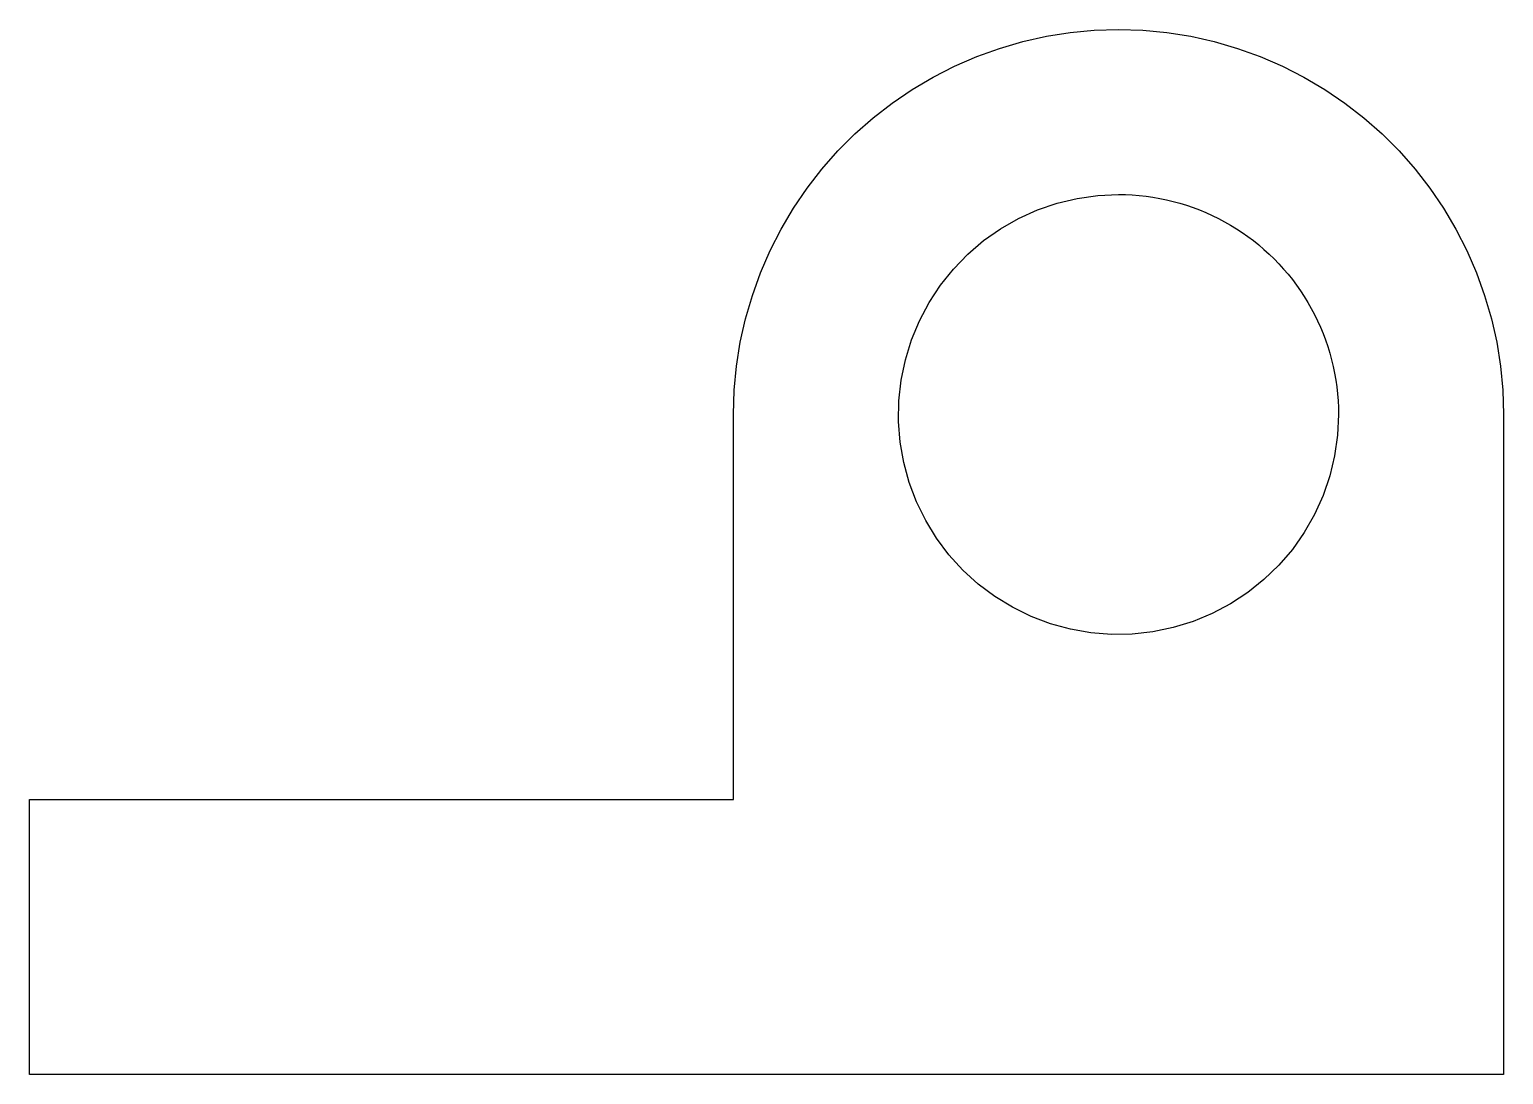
# Model space of a CAD drawing. Header units: metres. Extents: x -25.9 to 0.9, y 0 to 19.
import ezdxf

# ---------------------------------------------------------------- set-up
doc = ezdxf.new("R2010")
doc.units = ezdxf.units.M

msp = doc.modelspace()

# ---------------------------------------------------------------- linework, layer by layer
for points in [[(-13.1, 12), (-13.086, 12.44), (-13.045, 12.877), (-12.976, 13.312), (-12.88, 13.741), (-12.757, 14.163), (-12.608, 14.577), (-12.434, 14.98), (-12.234, 15.372), (-12.01, 15.751), (-11.763, 16.114), (-11.494, 16.462), (-11.203, 16.792), (-10.892, 17.103), (-10.562, 17.394), (-10.214, 17.663), (-9.851, 17.91), (-9.472, 18.134), (-9.08, 18.334), (-8.677, 18.508), (-8.263, 18.657), (-7.841, 18.78), (-7.412, 18.876), (-6.977, 18.945), (-6.54, 18.986), (-6.1, 19), (-5.66, 18.986), (-5.223, 18.945), (-4.788, 18.876), (-4.359, 18.78), (-3.937, 18.657), (-3.523, 18.508), (-3.12, 18.334), (-2.728, 18.134), (-2.349, 17.91), (-1.986, 17.663), (-1.638, 17.394), (-1.308, 17.103), (-0.997, 16.792), (-0.706, 16.462), (-0.437, 16.114), (-0.19, 15.751), (0.034, 15.372), (0.234, 14.98), (0.408, 14.577), (0.557, 14.163), (0.68, 13.741), (0.776, 13.312), (0.845, 12.877), (0.886, 12.44), (0.9, 12)], [(-2.1, 12), (-2.118, 11.624), (-2.171, 11.25), (-2.259, 10.884), (-2.381, 10.528), (-2.536, 10.184), (-2.723, 9.857), (-2.939, 9.548), (-3.184, 9.262), (-3.455, 9), (-3.749, 8.764), (-4.064, 8.557), (-4.397, 8.381), (-4.745, 8.236), (-5.105, 8.126), (-5.474, 8.049), (-5.849, 8.008), (-6.226, 8.002), (-6.601, 8.032), (-6.973, 8.096), (-7.336, 8.196), (-7.689, 8.329), (-8.027, 8.495), (-8.348, 8.692), (-8.65, 8.918), (-8.928, 9.172), (-9.182, 9.45), (-9.408, 9.752), (-9.605, 10.073), (-9.771, 10.411), (-9.904, 10.764), (-10.004, 11.127), (-10.068, 11.499), (-10.098, 11.874), (-10.092, 12.251), (-10.051, 12.626), (-9.974, 12.995), (-9.864, 13.355), (-9.719, 13.703), (-9.543, 14.036), (-9.336, 14.351), (-9.1, 14.645), (-8.838, 14.916), (-8.552, 15.161), (-8.243, 15.377), (-7.916, 15.564), (-7.572, 15.719), (-7.216, 15.841), (-6.85, 15.929), (-6.476, 15.982), (-6.1, 16)], [(-6.1, 16), (-5.974, 15.998), (-5.849, 15.992), (-5.724, 15.982), (-5.599, 15.968), (-5.474, 15.951), (-5.35, 15.929), (-5.227, 15.904), (-5.105, 15.874), (-4.984, 15.841), (-4.864, 15.804), (-4.745, 15.764), (-4.628, 15.719), (-4.511, 15.671), (-4.397, 15.619), (-4.284, 15.564), (-4.173, 15.505), (-4.064, 15.443), (-3.957, 15.377), (-3.852, 15.308), (-3.749, 15.236), (-3.648, 15.161), (-3.55, 15.082), (-3.455, 15), (-3.362, 14.916), (-3.272, 14.828), (-3.184, 14.738), (-3.1, 14.645), (-3.018, 14.55), (-2.939, 14.452), (-2.864, 14.351), (-2.792, 14.248), (-2.723, 14.143), (-2.657, 14.036), (-2.595, 13.927), (-2.536, 13.816), (-2.481, 13.703), (-2.429, 13.589), (-2.381, 13.472), (-2.336, 13.355), (-2.296, 13.236), (-2.259, 13.116), (-2.226, 12.995), (-2.196, 12.873), (-2.171, 12.75), (-2.149, 12.626), (-2.132, 12.501), (-2.118, 12.376), (-2.108, 12.251), (-2.102, 12.126), (-2.1, 12)], [(-13.1, 5), (-13.1, 5.14), (-13.1, 5.28), (-13.1, 5.42), (-13.1, 5.56), (-13.1, 5.7), (-13.1, 5.84), (-13.1, 5.98), (-13.1, 6.12), (-13.1, 6.26), (-13.1, 6.4), (-13.1, 6.54), (-13.1, 6.68), (-13.1, 6.82), (-13.1, 6.96), (-13.1, 7.1), (-13.1, 7.24), (-13.1, 7.38), (-13.1, 7.52), (-13.1, 7.66), (-13.1, 7.8), (-13.1, 7.94), (-13.1, 8.08), (-13.1, 8.22), (-13.1, 8.36), (-13.1, 8.5), (-13.1, 8.64), (-13.1, 8.78), (-13.1, 8.92), (-13.1, 9.06), (-13.1, 9.2), (-13.1, 9.34), (-13.1, 9.48), (-13.1, 9.62), (-13.1, 9.76), (-13.1, 9.9), (-13.1, 10.04), (-13.1, 10.18), (-13.1, 10.32), (-13.1, 10.46), (-13.1, 10.6), (-13.1, 10.74), (-13.1, 10.88), (-13.1, 11.02), (-13.1, 11.16), (-13.1, 11.3), (-13.1, 11.44), (-13.1, 11.58), (-13.1, 11.72), (-13.1, 11.86), (-13.1, 12)], [(-13.1, 5), (-13.1, 5.14), (-13.1, 5.28), (-13.1, 5.42), (-13.1, 5.56), (-13.1, 5.7), (-13.1, 5.84), (-13.1, 5.98), (-13.1, 6.12), (-13.1, 6.26), (-13.1, 6.4), (-13.1, 6.54), (-13.1, 6.68), (-13.1, 6.82), (-13.1, 6.96), (-13.1, 7.1), (-13.1, 7.24), (-13.1, 7.38), (-13.1, 7.52), (-13.1, 7.66), (-13.1, 7.8), (-13.1, 7.94), (-13.1, 8.08), (-13.1, 8.22), (-13.1, 8.36), (-13.1, 8.5), (-13.1, 8.64), (-13.1, 8.78), (-13.1, 8.92), (-13.1, 9.06), (-13.1, 9.2), (-13.1, 9.34), (-13.1, 9.48), (-13.1, 9.62), (-13.1, 9.76), (-13.1, 9.9), (-13.1, 10.04), (-13.1, 10.18), (-13.1, 10.32), (-13.1, 10.46), (-13.1, 10.6), (-13.1, 10.74), (-13.1, 10.88), (-13.1, 11.02), (-13.1, 11.16), (-13.1, 11.3), (-13.1, 11.44), (-13.1, 11.58), (-13.1, 11.72), (-13.1, 11.86), (-13.1, 12)], [(0.9, 12), (0.9, 11.76), (0.9, 11.52), (0.9, 11.28), (0.9, 11.04), (0.9, 10.8), (0.9, 10.56), (0.9, 10.32), (0.9, 10.08), (0.9, 9.84), (0.9, 9.6), (0.9, 9.36), (0.9, 9.12), (0.9, 8.88), (0.9, 8.64), (0.9, 8.4), (0.9, 8.16), (0.9, 7.92), (0.9, 7.68), (0.9, 7.44), (0.9, 7.2), (0.9, 6.96), (0.9, 6.72), (0.9, 6.48), (0.9, 6.24), (0.9, 6), (0.9, 5.76), (0.9, 5.52), (0.9, 5.28), (0.9, 5.04), (0.9, 4.8), (0.9, 4.56), (0.9, 4.32), (0.9, 4.08), (0.9, 3.84), (0.9, 3.6), (0.9, 3.36), (0.9, 3.12), (0.9, 2.88), (0.9, 2.64), (0.9, 2.4), (0.9, 2.16), (0.9, 1.92), (0.9, 1.68), (0.9, 1.44), (0.9, 1.2), (0.9, 0.96), (0.9, 0.72), (0.9, 0.48), (0.9, 0.24), (0.9, 0)], [(-25.9, 0), (-25.9, 0.1), (-25.9, 0.2), (-25.9, 0.3), (-25.9, 0.4), (-25.9, 0.5), (-25.9, 0.6), (-25.9, 0.7), (-25.9, 0.8), (-25.9, 0.9), (-25.9, 1), (-25.9, 1.1), (-25.9, 1.2), (-25.9, 1.3), (-25.9, 1.4), (-25.9, 1.5), (-25.9, 1.6), (-25.9, 1.7), (-25.9, 1.8), (-25.9, 1.9), (-25.9, 2), (-25.9, 2.1), (-25.9, 2.2), (-25.9, 2.3), (-25.9, 2.4), (-25.9, 2.5), (-25.9, 2.6), (-25.9, 2.7), (-25.9, 2.8), (-25.9, 2.9), (-25.9, 3), (-25.9, 3.1), (-25.9, 3.2), (-25.9, 3.3), (-25.9, 3.4), (-25.9, 3.5), (-25.9, 3.6), (-25.9, 3.7), (-25.9, 3.8), (-25.9, 3.9), (-25.9, 4), (-25.9, 4.1), (-25.9, 4.2), (-25.9, 4.3), (-25.9, 4.4), (-25.9, 4.5), (-25.9, 4.6), (-25.9, 4.7), (-25.9, 4.8), (-25.9, 4.9), (-25.9, 5)], [(-25.9, 5), (-25.644, 5), (-25.388, 5), (-25.132, 5), (-24.876, 5), (-24.62, 5), (-24.364, 5), (-24.108, 5), (-23.852, 5), (-23.596, 5), (-23.34, 5), (-23.084, 5), (-22.828, 5), (-22.572, 5), (-22.316, 5), (-22.06, 5), (-21.804, 5), (-21.548, 5), (-21.292, 5), (-21.036, 5), (-20.78, 5), (-20.524, 5), (-20.268, 5), (-20.012, 5), (-19.756, 5), (-19.5, 5), (-19.244, 5), (-18.988, 5), (-18.732, 5), (-18.476, 5), (-18.22, 5), (-17.964, 5), (-17.708, 5), (-17.452, 5), (-17.196, 5), (-16.94, 5), (-16.684, 5), (-16.428, 5), (-16.172, 5), (-15.916, 5), (-15.66, 5), (-15.404, 5), (-15.148, 5), (-14.892, 5), (-14.636, 5), (-14.38, 5), (-14.124, 5), (-13.868, 5), (-13.612, 5), (-13.356, 5), (-13.1, 5)], [(-20, 5), (-19.862, 5), (-19.724, 5), (-19.586, 5), (-19.448, 5), (-19.31, 5), (-19.172, 5), (-19.034, 5), (-18.896, 5), (-18.758, 5), (-18.62, 5), (-18.482, 5), (-18.344, 5), (-18.206, 5), (-18.068, 5), (-17.93, 5), (-17.792, 5), (-17.654, 5), (-17.516, 5), (-17.378, 5), (-17.24, 5), (-17.102, 5), (-16.964, 5), (-16.826, 5), (-16.688, 5), (-16.55, 5), (-16.412, 5), (-16.274, 5), (-16.136, 5), (-15.998, 5), (-15.86, 5), (-15.722, 5), (-15.584, 5), (-15.446, 5), (-15.308, 5), (-15.17, 5), (-15.032, 5), (-14.894, 5), (-14.756, 5), (-14.618, 5), (-14.48, 5), (-14.342, 5), (-14.204, 5), (-14.066, 5), (-13.928, 5), (-13.79, 5), (-13.652, 5), (-13.514, 5), (-13.376, 5), (-13.238, 5), (-13.1, 5)], [(0.9, 0), (0.364, 0), (-0.172, 0), (-0.708, 0), (-1.244, 0), (-1.78, 0), (-2.316, 0), (-2.852, 0), (-3.388, 0), (-3.924, 0), (-4.46, 0), (-4.996, 0), (-5.532, 0), (-6.068, 0), (-6.604, 0), (-7.14, 0), (-7.676, 0), (-8.212, 0), (-8.748, 0), (-9.284, 0), (-9.82, 0), (-10.356, 0), (-10.892, 0), (-11.428, 0), (-11.964, 0), (-12.5, 0), (-13.036, 0), (-13.572, 0), (-14.108, 0), (-14.644, 0), (-15.18, 0), (-15.716, 0), (-16.252, 0), (-16.788, 0), (-17.324, 0), (-17.86, 0), (-18.396, 0), (-18.932, 0), (-19.468, 0), (-20.004, 0), (-20.54, 0), (-21.076, 0), (-21.612, 0), (-22.148, 0), (-22.684, 0), (-23.22, 0), (-23.756, 0), (-24.292, 0), (-24.828, 0), (-25.364, 0), (-25.9, 0)]]:
    msp.add_lwpolyline(points)

doc.saveas('drawing.dxf')
